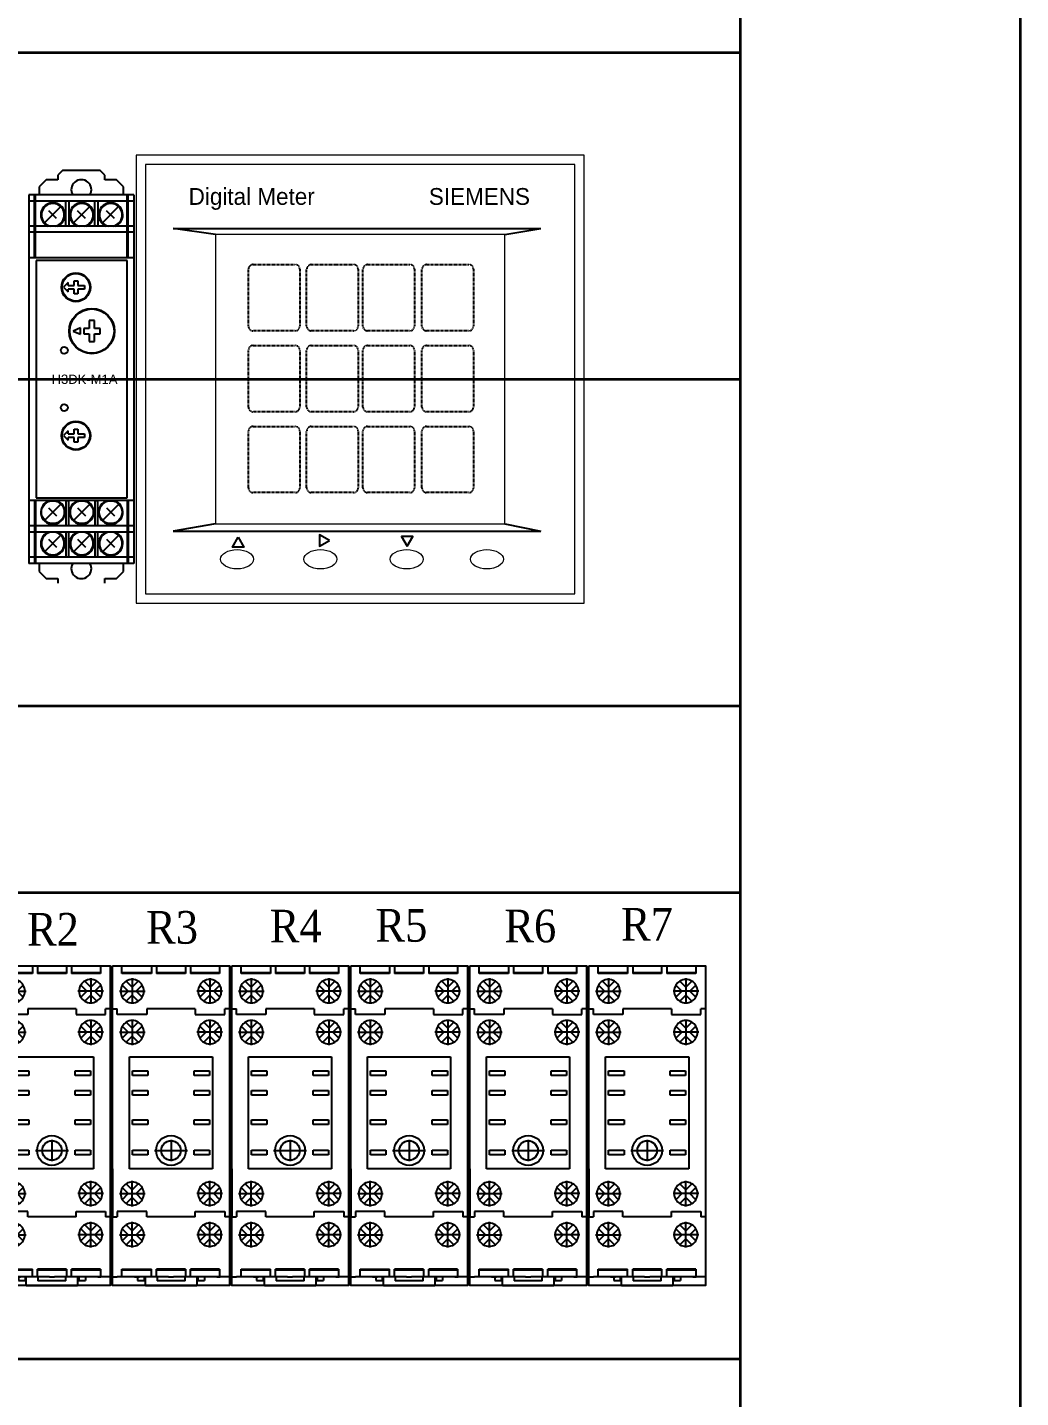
# Model space of a CAD drawing. Header units: millimetres. Extents: x 0 to 19177, y 0 to 12100.
# Drawn here: x 17422.3 to 17635.1, y 11186.6 to 11480.3 of the extents above; entities that cross this region are included whole.
import ezdxf
from ezdxf.enums import TextEntityAlignment as Align

# ---------------------------------------------------------------- set-up
doc = ezdxf.new("R2010")
doc.units = ezdxf.units.MM
doc.header["$MEASUREMENT"] = 0
doc.linetypes.add('DASHED2', pattern=[0.375, 0.25, -0.125])
doc.linetypes.add('DOT_CENTER', pattern=[14, 12, -1, 0, -1])
for name, color, linetype in [('1', 7, 'Continuous'), ('mang', 4, 'Continuous'), ('text', 2, 'Continuous'), ('Z_OM_OUTLINE', 7, 'Continuous')]:
    doc.layers.add(name, color=color, linetype=linetype)
doc.layers.add('NetDam', color=7, linetype='Continuous', lineweight=35)
doc.layers.add('THIET BI DIEN', color=150, linetype='Continuous', lineweight=0)
doc.styles.add('HOATBF.shx', font='', dxfattribs={"width": 0.9})
doc.styles.add('RH-Arial', font='arial.ttf')
doc.styles.add('VNT', font='vnt.shx', dxfattribs={"height": 3})
doc.styles.get('HOATBF.shx').set_extended_font_data('.VnAvant')

# ---------------------------------------------------------------- blocks, each defined once
blk = doc.blocks.new('RELAY PXC 2PDT')
at = {"color": 7, "linetype": 'Continuous'}
for p, q in [((2735.91, -1821.77), (2736.91, -1821.77)), ((2735.91, -1830.97), (2735.91, -1821.77)), ((2737.91, -1823.27), (2737.91, -1821.77)), ((2737.91, -1821.77), (2744.21, -1821.77)), ((2737.91, -1823.37), (2737.91, -1823.27)), ((2744.21, -1823.37), (2737.91, -1823.37)), ((2744.21, -1821.77), (2745.31, -1821.77)), ((2744.21, -1821.77), (2744.21, -1823.27)), ((2744.21, -1823.27), (2744.21, -1823.37)), ((2745.31, -1821.77), (2751.51, -1821.77)), ((2745.31, -1821.77), (2745.31, -1823.27)), ((2745.31, -1823.27), (2745.31, -1823.37)), ((2751.51, -1823.37), (2745.31, -1823.37)), ((2751.51, -1821.77), (2752.61, -1821.77)), ((2751.51, -1821.77), (2751.51, -1823.27)), ((2751.51, -1823.27), (2751.51, -1823.37)), ((2752.61, -1821.77), (2752.61, -1823.27)), ((2752.61, -1821.77), (2758.81, -1821.77)), ((2752.61, -1823.27), (2752.61, -1823.37)), ((2758.81, -1823.37), (2752.61, -1823.37)), ((2758.81, -1821.77), (2759.91, -1821.77)), ((2758.81, -1821.77), (2758.81, -1823.27)), ((2758.81, -1823.27), (2758.81, -1823.37)), ((2737.97, -1825.88), (2739.26, -1827.17)), ((2738.82, -1825.03), (2740.11, -1826.32)), ((2740.11, -1826.32), (2741.4, -1825.03)), ((2740.96, -1827.17), (2742.25, -1825.88)), ((2755.86, -1827.17), (2754.57, -1825.88)), ((2756.71, -1826.32), (2755.42, -1825.03)), ((2758, -1825.03), (2756.71, -1826.32)), ((2758.85, -1825.88), (2757.56, -1827.17)), ((2739.26, -1827.17), (2737.97, -1828.46)), ((2738.82, -1829.31), (2740.11, -1828.02)), ((2740.11, -1828.02), (2741.4, -1829.31)), ((2742.25, -1828.46), (2740.96, -1827.17)), ((2754.57, -1828.46), (2755.86, -1827.17)), ((2756.71, -1828.02), (2755.42, -1829.31)), ((2758, -1829.31), (2756.71, -1828.02)), ((2757.56, -1827.17), (2758.85, -1828.46)), ((2735.91, -1830.97), (2736.91, -1830.97)), ((2735.91, -1841.27), (2735.91, -1830.97)), ((2736.91, -1832.17), (2736.91, -1830.97)), ((2743.21, -1832.17), (2736.91, -1832.17)), ((2743.21, -1830.97), (2743.21, -1832.17)), ((2753.61, -1830.97), (2743.21, -1830.97)), ((2753.61, -1830.97), (2753.61, -1832.17)), ((2753.61, -1832.17), (2759.91, -1832.17)), ((2759.91, -1832.17), (2759.91, -1830.97)), ((2760.91, -1830.97), (2759.91, -1830.97)), ((2737.97, -1834.68), (2739.26, -1835.97)), ((2738.82, -1833.83), (2740.11, -1835.12)), ((2740.11, -1835.12), (2741.4, -1833.83)), ((2740.96, -1835.97), (2742.25, -1834.68)), ((2755.86, -1835.97), (2754.57, -1834.68)), ((2756.71, -1835.12), (2755.42, -1833.83)), ((2758, -1833.83), (2756.71, -1835.12)), ((2758.85, -1834.68), (2757.56, -1835.97)), ((2739.26, -1835.97), (2737.97, -1837.26)), ((2738.82, -1838.11), (2740.11, -1836.82)), ((2740.11, -1836.82), (2741.4, -1838.11)), ((2742.25, -1837.26), (2740.96, -1835.97)), ((2754.57, -1837.26), (2755.86, -1835.97)), ((2756.71, -1836.82), (2755.42, -1838.11)), ((2758, -1838.11), (2756.71, -1836.82)), ((2757.56, -1835.97), (2758.85, -1837.26)), ((2739.51, -1841.27), (2757.31, -1841.27)), ((2739.51, -1865.27), (2739.51, -1841.27)), ((2757.31, -1841.27), (2757.31, -1865.27)), ((2740.16, -1844.27), (2743.46, -1844.27)), ((2740.16, -1845.27), (2740.16, -1844.27)), ((2743.46, -1845.27), (2740.16, -1845.27)), ((2743.46, -1844.27), (2743.46, -1845.27)), ((2753.36, -1844.27), (2756.66, -1844.27)), ((2753.36, -1845.27), (2753.36, -1844.27)), ((2756.66, -1845.27), (2753.36, -1845.27)), ((2756.66, -1844.27), (2756.66, -1845.27)), ((2740.16, -1848.47), (2743.46, -1848.47)), ((2740.16, -1849.47), (2740.16, -1848.47)), ((2743.46, -1849.47), (2740.16, -1849.47)), ((2743.46, -1848.47), (2743.46, -1849.47)), ((2753.36, -1848.47), (2756.66, -1848.47)), ((2753.36, -1849.47), (2753.36, -1848.47)), ((2756.66, -1849.47), (2753.36, -1849.47)), ((2756.66, -1848.47), (2756.66, -1849.47)), ((2740.16, -1854.77), (2743.46, -1854.77)), ((2740.16, -1855.77), (2740.16, -1854.77)), ((2743.46, -1855.77), (2740.16, -1855.77)), ((2743.46, -1854.77), (2743.46, -1855.77)), ((2753.36, -1855.77), (2753.36, -1854.77)), ((2753.36, -1854.77), (2756.66, -1854.77)), ((2756.66, -1855.77), (2753.36, -1855.77)), ((2756.66, -1854.77), (2756.66, -1855.77)), ((2740.16, -1861.27), (2743.46, -1861.27)), ((2740.16, -1862.27), (2740.16, -1861.27)), ((2743.46, -1861.27), (2743.46, -1862.27)), ((2753.36, -1861.27), (2756.66, -1861.27)), ((2753.36, -1862.27), (2753.36, -1861.27)), ((2756.66, -1861.27), (2756.66, -1862.27)), ((2743.46, -1862.27), (2740.16, -1862.27)), ((2756.66, -1862.27), (2753.36, -1862.27)), ((2735.91, -1865.27), (2735.91, -1875.57)), ((2757.31, -1865.27), (2739.51, -1865.27)), ((2739.26, -1870.57), (2737.97, -1869.28)), ((2738.82, -1868.43), (2740.11, -1869.72)), ((2740.11, -1869.72), (2741.4, -1868.43)), ((2742.25, -1869.28), (2740.96, -1870.57)), ((2754.57, -1869.28), (2755.86, -1870.57)), ((2756.71, -1869.72), (2755.42, -1868.43)), ((2758, -1868.43), (2756.71, -1869.72)), ((2757.56, -1870.57), (2758.85, -1869.28)), ((2737.97, -1871.86), (2739.26, -1870.57)), ((2738.82, -1872.71), (2740.11, -1871.42)), ((2740.11, -1871.42), (2741.4, -1872.71)), ((2740.96, -1870.57), (2742.25, -1871.86)), ((2755.86, -1870.57), (2754.57, -1871.86)), ((2756.71, -1871.42), (2755.42, -1872.71)), ((2758, -1872.71), (2756.71, -1871.42)), ((2758.85, -1871.86), (2757.56, -1870.57)), ((2735.91, -1884.77), (2735.91, -1875.57)), ((2735.91, -1875.57), (2736.91, -1875.57)), ((2743.21, -1874.37), (2736.91, -1874.37)), ((2736.91, -1874.37), (2736.91, -1875.57)), ((2743.21, -1875.57), (2743.21, -1874.37)), ((2753.61, -1875.57), (2743.21, -1875.57)), ((2753.61, -1875.57), (2753.61, -1874.37)), ((2753.61, -1874.37), (2759.91, -1874.37)), ((2759.91, -1874.37), (2759.91, -1875.57)), ((2760.91, -1875.57), (2759.91, -1875.57)), ((2739.26, -1879.37), (2737.97, -1878.08)), ((2738.82, -1877.23), (2740.11, -1878.52)), ((2740.11, -1878.52), (2741.4, -1877.23)), ((2742.25, -1878.08), (2740.96, -1879.37)), ((2754.57, -1878.08), (2755.86, -1879.37)), ((2756.71, -1878.52), (2755.42, -1877.23)), ((2758, -1877.23), (2756.71, -1878.52)), ((2757.56, -1879.37), (2758.85, -1878.08)), ((2737.97, -1880.66), (2739.26, -1879.37)), ((2738.82, -1881.51), (2740.11, -1880.22)), ((2740.11, -1880.22), (2741.4, -1881.51)), ((2740.96, -1879.37), (2742.25, -1880.66)), ((2755.86, -1879.37), (2754.57, -1880.66)), ((2756.71, -1880.22), (2755.42, -1881.51)), ((2758, -1881.51), (2756.71, -1880.22)), ((2758.85, -1880.66), (2757.56, -1879.37)), ((2737.91, -1886.77), (2744.21, -1886.77)), ((2737.91, -1886.87), (2737.91, -1886.77)), ((2737.91, -1888.37), (2737.91, -1886.87)), ((2744.21, -1886.87), (2744.21, -1886.77)), ((2744.21, -1888.37), (2744.21, -1886.87)), ((2751.51, -1886.77), (2745.31, -1886.77)), ((2745.31, -1886.87), (2745.31, -1886.77)), ((2745.31, -1888.37), (2745.31, -1886.87)), ((2751.51, -1886.77), (2751.51, -1886.87)), ((2751.51, -1886.87), (2751.51, -1888.37)), ((2758.81, -1886.77), (2752.61, -1886.77)), ((2752.61, -1886.87), (2752.61, -1886.77)), ((2752.61, -1888.37), (2752.61, -1886.87)), ((2758.81, -1886.77), (2758.81, -1886.87)), ((2758.81, -1886.87), (2758.81, -1888.37)), ((2735.91, -1888.37), (2736.91, -1888.37)), ((2743.21, -1888.37), (2736.91, -1888.37)), ((2740.56, -1888.37), (2741.26, -1888.37)), ((2741.26, -1888.37), (2741.26, -1889.17)), ((2741.26, -1888.37), (2741.66, -1888.37)), ((2741.26, -1889.17), (2742.64, -1889.17)), ((2742.64, -1888.37), (2741.66, -1888.37)), ((2742.91, -1888.37), (2742.64, -1888.37)), ((2742.64, -1888.37), (2742.64, -1889.17)), ((2742.64, -1889.17), (2742.91, -1889.17)), ((2742.91, -1890.27), (2742.91, -1888.37)), ((2745.41, -1888.37), (2742.91, -1888.37)), ((2742.91, -1890.27), (2753.91, -1890.27)), ((2745.41, -1888.37), (2745.41, -1889.27)), ((2747.86, -1888.37), (2745.41, -1888.37)), ((2751.41, -1889.27), (2745.41, -1889.27)), ((2747.86, -1888.37), (2748.96, -1888.37)), ((2751.41, -1888.37), (2748.96, -1888.37)), ((2760.91, -1888.37), (2751.41, -1888.37)), ((2751.41, -1889.27), (2751.41, -1888.37)), ((2753.91, -1888.37), (2753.91, -1890.27)), ((2753.91, -1889.17), (2754.19, -1889.17)), ((2754.19, -1888.37), (2754.19, -1889.17)), ((2754.19, -1889.17), (2755.56, -1889.17)), ((2755.56, -1888.37), (2755.56, -1889.17)), ((2758.21, -1888.37), (2758.91, -1888.37))]:
    blk.add_line(p, q, dxfattribs=at)
at = {"color": 2, "linetype": 'Continuous'}
for p, q in [((2744.21, -1823.27), (2737.91, -1823.27)), ((2751.51, -1823.27), (2745.31, -1823.27)), ((2758.81, -1823.27), (2752.61, -1823.27)), ((2737.91, -1886.87), (2744.21, -1886.87)), ((2745.31, -1886.87), (2751.51, -1886.87)), ((2752.61, -1886.87), (2758.81, -1886.87))]:
    blk.add_line(p, q, dxfattribs=at)
at = {"color": 7}
blk.add_lwpolyline([(2735.91, -1821.77), (2760.91, -1821.77), (2760.91, -1890.27), (2735.91, -1890.27)], close=True, dxfattribs=at)
at = {"color": 7, "linetype": 'Continuous'}
for radius in [3.2, 2.1]:
    blk.add_circle((2748.41, -1861.32), radius, dxfattribs=at)
for centre, start, end in [((2740.11, -1827.17), 148.8865, 211.1135), ((2740.11, -1827.17), 121.1135, 148.8865), ((2740.11, -1827.17), 90, 121.1135), ((2740.11, -1827.17), 58.8865, 90), ((2740.11, -1827.17), 31.1135, 58.8865), ((2740.11, -1827.17), 328.8865, 31.1135), ((2756.71, -1827.17), 148.8865, 211.1135), ((2756.71, -1827.17), 121.1135, 148.8865), ((2756.71, -1827.17), 90, 121.1135), ((2756.71, -1827.17), 58.8865, 90), ((2756.71, -1827.17), 31.1135, 58.8865), ((2756.71, -1827.17), 328.8865, 31.1135), ((2740.11, -1827.17), 211.1135, 238.8865), ((2740.11, -1827.17), 238.8865, 301.1135), ((2740.11, -1827.17), 301.1135, 328.8865), ((2756.71, -1827.17), 211.1135, 238.8865), ((2756.71, -1827.17), 238.8865, 301.1135), ((2756.71, -1827.17), 301.1135, 328.8865), ((2740.11, -1835.97), 148.8865, 211.1135), ((2740.11, -1835.97), 121.1135, 148.8865), ((2740.11, -1835.97), 58.8865, 121.1135), ((2740.11, -1835.97), 31.1135, 58.8865), ((2740.11, -1835.97), 0, 31.1135), ((2756.71, -1835.97), 148.8865, 180), ((2756.71, -1835.97), 121.1135, 148.8865), ((2756.71, -1835.97), 58.8865, 121.1135), ((2756.71, -1835.97), 31.1135, 58.8865), ((2756.71, -1835.97), 328.8865, 31.1135), ((2740.11, -1835.97), 211.1135, 238.8865), ((2740.11, -1835.97), 238.8865, 301.1135), ((2740.11, -1835.97), 301.1135, 328.8865), ((2740.11, -1835.97), 328.8865, 0), ((2756.71, -1835.97), 180, 211.1135), ((2756.71, -1835.97), 211.1135, 238.8865), ((2756.71, -1835.97), 238.8865, 301.1135), ((2756.71, -1835.97), 301.1135, 328.8865), ((2740.11, -1870.57), 148.8865, 211.1135), ((2740.11, -1870.57), 121.1135, 148.8865), ((2740.11, -1870.57), 58.8865, 121.1135), ((2740.11, -1870.57), 31.1135, 58.8865), ((2740.11, -1870.57), 360, 31.1135), ((2756.71, -1870.57), 148.8865, 180), ((2756.71, -1870.57), 121.1135, 148.8865), ((2756.71, -1870.57), 58.8865, 121.1135), ((2756.71, -1870.57), 31.1135, 58.8865), ((2756.71, -1870.57), 328.8865, 31.1135), ((2740.11, -1870.57), 211.1135, 238.8865), ((2740.11, -1870.57), 238.8865, 301.1135), ((2740.11, -1870.57), 301.1135, 328.8865), ((2740.11, -1870.57), 328.8865, 360), ((2756.71, -1870.57), 180, 211.1135), ((2756.71, -1870.57), 211.1135, 238.8865), ((2756.71, -1870.57), 238.8865, 301.1135), ((2756.71, -1870.57), 301.1135, 328.8865), ((2740.11, -1879.37), 148.8865, 211.1135), ((2740.11, -1879.37), 121.1135, 148.8865), ((2740.11, -1879.37), 58.8865, 121.1135), ((2740.11, -1879.37), 31.1135, 58.8865), ((2740.11, -1879.37), 328.8865, 31.1135), ((2756.71, -1879.37), 148.8865, 211.1135), ((2756.71, -1879.37), 121.1135, 148.8865), ((2756.71, -1879.37), 58.8865, 121.1135), ((2756.71, -1879.37), 31.1135, 58.8865), ((2756.71, -1879.37), 328.8865, 31.1135), ((2740.11, -1879.37), 211.1135, 238.8865), ((2740.11, -1879.37), 238.8865, 270), ((2740.11, -1879.37), 270, 301.1135), ((2740.11, -1879.37), 301.1135, 328.8865), ((2756.71, -1879.37), 211.1135, 238.8865), ((2756.71, -1879.37), 238.8865, 270), ((2756.71, -1879.37), 270, 301.1135), ((2756.71, -1879.37), 301.1135, 328.8865)]:
    blk.add_arc(centre, 2.5, start, end, dxfattribs=at)
at = {"layer": '1', "color": 2, "linetype": 'DOT_CENTER'}
for p, q in [((2740.11, -1824.42), (2740.11, -1829.92)), ((2756.71, -1824.42), (2756.71, -1829.92)), ((2737.36, -1827.17), (2742.86, -1827.17)), ((2759.46, -1827.17), (2753.96, -1827.17)), ((2740.11, -1833.22), (2740.11, -1838.72)), ((2756.71, -1833.22), (2756.71, -1838.72)), ((2737.36, -1835.97), (2742.86, -1835.97)), ((2759.46, -1835.97), (2753.96, -1835.97)), ((2744.89, -1861.32), (2751.93, -1861.32)), ((2746.1, -1861.32), (2750.72, -1861.32)), ((2748.41, -1859.01), (2748.41, -1863.63)), ((2740.11, -1873.32), (2740.11, -1867.82)), ((2756.71, -1873.32), (2756.71, -1867.82)), ((2737.36, -1870.57), (2742.86, -1870.57)), ((2759.46, -1870.57), (2753.96, -1870.57)), ((2740.11, -1882.12), (2740.11, -1876.62)), ((2756.71, -1882.12), (2756.71, -1876.62)), ((2737.36, -1879.37), (2742.86, -1879.37)), ((2759.46, -1879.37), (2753.96, -1879.37))]:
    blk.add_line(p, q, dxfattribs=at)

msp = doc.modelspace()

# ---------------------------------------------------------------- linework, layer by layer
at = {"color": 5}
for p, q in [((17453.57, 11437.15), (17532.3, 11437.15)), ((17462.63, 11435.87), (17453.57, 11437.15)), ((17524.63, 11435.87), (17532.3, 11437.15)), ((17462.63, 11373.87), (17453.57, 11372.3)), ((17524.63, 11373.87), (17532.3, 11372.3)), ((17453.57, 11372.3), (17532.3, 11372.3))]:
    msp.add_line(p, q, dxfattribs=at)
at = {"color": 5, "linetype": 'DASHED2', "ltscale": 0.05}
for p, q in [((17470.66, 11429.42), (17479.69, 11429.42)), ((17483.15, 11429.42), (17492.19, 11429.42)), ((17495.21, 11429.42), (17504.25, 11429.42)), ((17507.85, 11429.42), (17516.89, 11429.42)), ((17469.66, 11416.24), (17469.66, 11428.42)), ((17480.69, 11428.42), (17480.69, 11416.24)), ((17482.15, 11416.24), (17482.15, 11428.42)), ((17493.19, 11428.42), (17493.19, 11416.24)), ((17494.21, 11416.24), (17494.21, 11428.42)), ((17505.25, 11428.42), (17505.25, 11416.24)), ((17506.85, 11416.24), (17506.85, 11428.42)), ((17517.89, 11428.42), (17517.89, 11416.24)), ((17479.69, 11415.24), (17470.66, 11415.24)), ((17492.19, 11415.24), (17483.15, 11415.24)), ((17504.25, 11415.24), (17495.21, 11415.24)), ((17516.89, 11415.24), (17507.85, 11415.24)), ((17469.66, 11398.9), (17469.66, 11411.08)), ((17470.66, 11412.08), (17479.69, 11412.08)), ((17480.69, 11411.08), (17480.69, 11398.9)), ((17482.15, 11398.9), (17482.15, 11411.08)), ((17483.15, 11412.08), (17492.19, 11412.08)), ((17493.19, 11411.08), (17493.19, 11398.9)), ((17494.21, 11398.9), (17494.21, 11411.08)), ((17495.21, 11412.08), (17504.25, 11412.08)), ((17505.25, 11411.08), (17505.25, 11398.9)), ((17506.85, 11398.9), (17506.85, 11411.08)), ((17507.85, 11412.08), (17516.89, 11412.08)), ((17517.89, 11411.08), (17517.89, 11398.9)), ((17479.69, 11397.9), (17470.66, 11397.9)), ((17492.19, 11397.9), (17483.15, 11397.9)), ((17504.25, 11397.9), (17495.21, 11397.9)), ((17516.89, 11397.9), (17507.85, 11397.9)), ((17469.66, 11381.56), (17469.66, 11393.74)), ((17470.66, 11394.74), (17479.69, 11394.74)), ((17480.69, 11393.74), (17480.69, 11381.56)), ((17482.15, 11381.56), (17482.15, 11393.74)), ((17483.15, 11394.74), (17492.19, 11394.74)), ((17493.19, 11393.74), (17493.19, 11381.56)), ((17494.21, 11381.56), (17494.21, 11393.74)), ((17495.21, 11394.74), (17504.25, 11394.74)), ((17505.25, 11393.74), (17505.25, 11381.56)), ((17506.85, 11381.56), (17506.85, 11393.74)), ((17507.85, 11394.74), (17516.89, 11394.74)), ((17517.89, 11393.74), (17517.89, 11381.56)), ((17479.69, 11380.56), (17470.66, 11380.56)), ((17492.19, 11380.56), (17483.15, 11380.56)), ((17504.25, 11380.56), (17495.21, 11380.56)), ((17516.89, 11380.56), (17507.85, 11380.56))]:
    msp.add_line(p, q, dxfattribs=at)
at = {"color": 5}
for points in [[(17467.5, 11370.99), (17468.72, 11368.88), (17466.29, 11368.88)], [(17487.04, 11370.3), (17484.93, 11371.51), (17484.93, 11369.08)], [(17503.71, 11369.06), (17504.92, 11371.17), (17502.49, 11371.17)]]:
    msp.add_lwpolyline(points, close=True, dxfattribs=at)
at = {"color": 5, "linetype": 'DASHED2', "ltscale": 0.05}
for centre, start, end in [((17470.66, 11428.42), 90, 180), ((17479.69, 11428.42), 0, 90), ((17483.15, 11428.42), 90, 180), ((17492.19, 11428.42), 0, 90), ((17495.21, 11428.42), 90, 180), ((17504.25, 11428.42), 0, 90), ((17507.85, 11428.42), 90, 180), ((17516.89, 11428.42), 0, 90), ((17470.66, 11416.24), 180, 270), ((17479.69, 11416.24), 270, 0), ((17483.15, 11416.24), 180, 270), ((17492.19, 11416.24), 270, 0), ((17495.21, 11416.24), 180, 270), ((17504.25, 11416.24), 270, 0), ((17507.85, 11416.24), 180, 270), ((17516.89, 11416.24), 270, 0), ((17470.66, 11411.08), 90, 180), ((17479.69, 11411.08), 0, 90), ((17483.15, 11411.08), 90, 180), ((17492.19, 11411.08), 0, 90), ((17495.21, 11411.08), 90, 180), ((17504.25, 11411.08), 0, 90), ((17507.85, 11411.08), 90, 180), ((17516.89, 11411.08), 0, 90), ((17470.66, 11398.9), 180, 270), ((17479.69, 11398.9), 270, 0), ((17483.15, 11398.9), 180, 270), ((17492.19, 11398.9), 270, 0), ((17495.21, 11398.9), 180, 270), ((17504.25, 11398.9), 270, 0), ((17507.85, 11398.9), 180, 270), ((17516.89, 11398.9), 270, 0), ((17470.66, 11393.74), 90, 180), ((17479.69, 11393.74), 0, 90), ((17483.15, 11393.74), 90, 180), ((17492.19, 11393.74), 0, 90), ((17495.21, 11393.74), 90, 180), ((17504.25, 11393.74), 0, 90), ((17507.85, 11393.74), 90, 180), ((17516.89, 11393.74), 0, 90), ((17470.66, 11381.56), 180, 270), ((17479.69, 11381.56), 270, 0), ((17483.15, 11381.56), 180, 270), ((17492.19, 11381.56), 270, 0), ((17495.21, 11381.56), 180, 270), ((17504.25, 11381.56), 270, 0), ((17507.85, 11381.56), 180, 270), ((17516.89, 11381.56), 270, 0)]:
    msp.add_arc(centre, 1, start, end, dxfattribs=at)
at = {"layer": 'NetDam', "color": 0}
for p, q in [((17635.09, 10124.87), (17635.09, 11724.87)), ((17575.09, 10184.87), (17575.09, 11664.87)), ((16945.09, 11474.87), (17575.09, 11474.87)), ((17185.09, 11404.87), (17575.09, 11404.87)), ((17185.09, 11334.87), (17575.09, 11334.87)), ((17185.09, 11294.87), (17575.09, 11294.87)), ((17575.09, 11194.87), (16945.09, 11194.87))]:
    msp.add_line(p, q, dxfattribs=at)
at = {"layer": 'THIET BI DIEN', "color": 5, "ltscale": 15}
for points in [[(17445.63, 11452.87), (17445.63, 11356.87), (17541.63, 11356.87), (17541.63, 11452.87)], [(17447.63, 11450.87), (17447.63, 11358.87), (17539.63, 11358.87), (17539.63, 11450.87)], [(17462.63, 11435.87), (17462.63, 11373.87), (17524.63, 11373.87), (17524.63, 11435.87)]]:
    msp.add_lwpolyline(points, close=True, dxfattribs=at)
for centre in [(17467.24, 11366.28), (17485.1, 11366.28), (17503.58, 11366.28), (17520.77, 11366.28)]:
    msp.add_ellipse(centre, major_axis=(-3.54, 0), ratio=0.584782, dxfattribs=at)
at = {"layer": 'Z_OM_OUTLINE'}
for p, q in [((17429.88, 11449.57), (17428.88, 11448.57)), ((17437.88, 11449.57), (17429.88, 11449.57)), ((17438.88, 11448.57), (17437.88, 11449.57)), ((17426.38, 11447.57), (17424.88, 11446.07)), ((17428.88, 11447.57), (17426.38, 11447.57)), ((17428.88, 11448.57), (17428.88, 11447.57)), ((17438.88, 11447.57), (17438.88, 11448.57)), ((17441.38, 11447.57), (17438.88, 11447.57)), ((17442.88, 11446.07), (17441.38, 11447.57)), ((17445.13, 11444.37), (17422.63, 11444.37)), ((17422.63, 11444.37), (17422.63, 11365.37)), ((17423.88, 11430.87), (17423.88, 11444.37)), ((17424.08, 11444.17), (17423.88, 11444.17)), ((17424.08, 11430.87), (17424.08, 11444.37)), ((17424.88, 11446.07), (17424.88, 11444.37)), ((17442.88, 11444.37), (17442.88, 11446.07)), ((17443.68, 11430.87), (17443.68, 11444.37)), ((17443.68, 11444.17), (17443.88, 11444.17)), ((17443.88, 11430.87), (17443.88, 11444.37)), ((17445.13, 11444.37), (17445.13, 11365.37)), ((17423.88, 11443.04), (17422.63, 11443.04)), ((17424.08, 11442.88), (17423.88, 11442.88)), ((17443.68, 11443.04), (17424.08, 11443.04)), ((17429.47, 11441.86), (17426, 11438.39)), ((17428.58, 11439.27), (17426.89, 11440.97)), ((17430.58, 11437.67), (17430.58, 11443.04)), ((17431.18, 11443.04), (17431.18, 11437.67)), ((17435.67, 11441.86), (17432.2, 11438.39)), ((17434.78, 11439.27), (17433.09, 11440.97)), ((17436.78, 11437.67), (17436.78, 11443.04)), ((17437.38, 11443.04), (17437.38, 11437.67)), ((17441.87, 11441.86), (17438.4, 11438.39)), ((17440.98, 11439.27), (17439.29, 11440.97)), ((17443.68, 11442.88), (17443.88, 11442.88)), ((17445.13, 11443.04), (17443.88, 11443.04)), ((17423.88, 11437.67), (17422.63, 11437.67)), ((17424.08, 11437.47), (17423.88, 11437.47)), ((17443.68, 11437.67), (17424.08, 11437.67)), ((17443.68, 11437.47), (17443.88, 11437.47)), ((17445.13, 11437.67), (17443.88, 11437.67)), ((17423.88, 11436.34), (17422.63, 11436.34)), ((17424.08, 11436.18), (17423.88, 11436.18)), ((17443.68, 11436.34), (17424.08, 11436.34)), ((17443.68, 11436.18), (17443.88, 11436.18)), ((17445.13, 11436.34), (17443.88, 11436.34)), ((17445.13, 11430.87), (17422.63, 11430.87)), ((17424.23, 11430.27), (17424.23, 11379.47)), ((17443.73, 11430.27), (17424.23, 11430.27)), ((17443.73, 11379.47), (17443.73, 11430.27)), ((17432.33, 11424.97), (17432.33, 11425.97)), ((17432.33, 11425.97), (17433.13, 11425.97)), ((17433.13, 11425.97), (17433.13, 11424.97)), ((17431.03, 11425.57), (17430.08, 11424.57)), ((17430.08, 11424.57), (17431.03, 11423.57)), ((17431.03, 11424.97), (17431.03, 11425.57)), ((17431.03, 11424.97), (17432.33, 11424.97)), ((17432.33, 11424.17), (17431.03, 11424.17)), ((17431.03, 11423.57), (17431.03, 11424.17)), ((17432.33, 11423.17), (17432.33, 11424.17)), ((17433.13, 11423.17), (17432.33, 11423.17)), ((17433.13, 11424.97), (17434.53, 11424.97)), ((17433.13, 11424.17), (17433.13, 11423.17)), ((17434.53, 11424.17), (17433.13, 11424.17)), ((17434.53, 11424.97), (17434.53, 11424.17)), ((17436.68, 11417.42), (17435.58, 11417.42)), ((17435.58, 11417.42), (17435.58, 11415.72)), ((17436.68, 11415.72), (17436.68, 11417.42)), ((17433.73, 11415.84), (17432.13, 11415.17)), ((17432.13, 11415.17), (17433.73, 11414.51)), ((17433.73, 11414.51), (17433.73, 11415.84)), ((17434.38, 11415.72), (17434.38, 11414.62)), ((17435.58, 11415.72), (17434.38, 11415.72)), ((17434.38, 11414.62), (17435.58, 11414.62)), ((17435.58, 11414.62), (17435.58, 11412.92)), ((17437.88, 11415.72), (17436.68, 11415.72)), ((17436.68, 11414.62), (17437.88, 11414.62)), ((17436.68, 11412.92), (17436.68, 11414.62)), ((17437.88, 11414.62), (17437.88, 11415.72)), ((17435.58, 11412.92), (17436.68, 11412.92)), ((17431.03, 11393.77), (17430.08, 11392.77)), ((17431.03, 11393.17), (17431.03, 11393.77)), ((17432.33, 11393.17), (17432.33, 11394.17)), ((17432.33, 11394.17), (17433.13, 11394.17)), ((17433.13, 11394.17), (17433.13, 11393.17)), ((17430.08, 11392.77), (17431.03, 11391.77)), ((17431.03, 11393.17), (17432.33, 11393.17)), ((17432.33, 11392.37), (17431.03, 11392.37)), ((17431.03, 11391.77), (17431.03, 11392.37)), ((17432.33, 11391.37), (17432.33, 11392.37)), ((17433.13, 11391.37), (17432.33, 11391.37)), ((17433.13, 11393.17), (17434.53, 11393.17)), ((17433.13, 11392.37), (17433.13, 11391.37)), ((17434.53, 11392.37), (17433.13, 11392.37)), ((17434.53, 11393.17), (17434.53, 11392.37)), ((17445.13, 11378.87), (17422.63, 11378.87)), ((17423.88, 11378.87), (17423.88, 11365.37)), ((17424.08, 11378.87), (17424.08, 11365.37)), ((17424.23, 11379.47), (17443.73, 11379.47)), ((17430.58, 11378.77), (17430.58, 11373.41)), ((17431.18, 11378.77), (17430.58, 11378.77)), ((17431.18, 11373.41), (17431.18, 11378.77)), ((17436.78, 11378.77), (17436.78, 11373.41)), ((17437.38, 11378.77), (17436.78, 11378.77)), ((17437.38, 11373.41), (17437.38, 11378.77)), ((17443.68, 11378.87), (17443.68, 11365.37)), ((17443.88, 11378.87), (17443.88, 11365.37)), ((17429.52, 11378.11), (17426.05, 11374.64)), ((17428.63, 11375.53), (17426.94, 11377.22)), ((17435.72, 11378.11), (17432.25, 11374.64)), ((17434.83, 11375.53), (17433.14, 11377.22)), ((17441.92, 11378.11), (17438.45, 11374.64)), ((17441.03, 11375.53), (17439.34, 11377.22)), ((17423.88, 11373.41), (17422.63, 11373.41)), ((17424.08, 11373.57), (17423.88, 11373.57)), ((17443.68, 11373.41), (17424.08, 11373.41)), ((17443.68, 11373.57), (17443.88, 11373.57)), ((17445.13, 11373.41), (17443.88, 11373.41)), ((17423.88, 11372.07), (17422.63, 11372.07)), ((17424.08, 11372.27), (17423.88, 11372.27)), ((17443.68, 11372.07), (17424.08, 11372.07)), ((17429.52, 11371.41), (17426.05, 11367.94)), ((17428.63, 11368.83), (17426.94, 11370.52)), ((17430.58, 11372.07), (17430.58, 11366.71)), ((17431.18, 11366.71), (17431.18, 11372.07)), ((17435.72, 11371.41), (17432.25, 11367.94)), ((17434.83, 11368.83), (17433.14, 11370.52)), ((17436.78, 11372.07), (17436.78, 11366.71)), ((17437.38, 11366.71), (17437.38, 11372.07)), ((17441.92, 11371.41), (17438.45, 11367.94)), ((17441.03, 11368.83), (17439.34, 11370.52)), ((17443.68, 11372.27), (17443.88, 11372.27)), ((17445.13, 11372.07), (17443.88, 11372.07)), ((17423.88, 11366.71), (17422.63, 11366.71)), ((17445.13, 11365.37), (17422.63, 11365.37)), ((17424.08, 11366.87), (17423.88, 11366.87)), ((17424.08, 11365.57), (17423.88, 11365.57)), ((17443.68, 11366.71), (17424.08, 11366.71)), ((17424.88, 11365.37), (17424.88, 11363.67)), ((17442.88, 11363.67), (17442.88, 11365.37)), ((17443.68, 11366.87), (17443.88, 11366.87)), ((17443.68, 11365.57), (17443.88, 11365.57)), ((17445.13, 11366.71), (17443.88, 11366.71)), ((17424.88, 11363.67), (17426.38, 11362.17)), ((17426.38, 11362.17), (17428.88, 11362.17)), ((17428.88, 11362.17), (17428.88, 11361.17)), ((17438.88, 11361.17), (17438.88, 11362.17)), ((17438.88, 11362.17), (17441.38, 11362.17)), ((17441.38, 11362.17), (17442.88, 11363.67))]:
    msp.add_line(p, q, dxfattribs=at)
for centre, radius in [((17432.73, 11424.57), 3.1), ((17432.73, 11424.57), 2.95), ((17436.13, 11415.17), 4.85), ((17436.13, 11415.17), 4.75), ((17430.23, 11411.07), 0.75), ((17430.23, 11398.77), 0.75), ((17432.73, 11392.77), 3.1), ((17432.73, 11392.77), 2.95), ((17427.78, 11376.37), 2.45), ((17433.98, 11376.37), 2.45), ((17440.18, 11376.37), 2.45)]:
    msp.add_circle(centre, radius, dxfattribs=at)
for centre, radius, start, end in [((17433.88, 11445.47), 2.15, 329.2277, 210.7723), ((17427.78, 11440.07), 2.6, 292.6199, 247.3801), ((17427.78, 11440.07), 2.45, 281.5953, 258.4047), ((17433.98, 11440.07), 2.6, 292.6199, 247.3801), ((17433.98, 11440.07), 2.45, 281.5953, 258.4047), ((17440.18, 11440.07), 2.6, 292.6199, 247.3801), ((17440.18, 11440.07), 2.45, 281.5953, 258.4047), ((17427.78, 11376.37), 2.6, 105.9424, 74.0576), ((17433.98, 11376.37), 2.6, 105.9424, 74.0576), ((17440.18, 11376.37), 2.6, 105.9424, 74.0576), ((17427.78, 11369.67), 2.6, 112.6199, 67.3801), ((17427.78, 11369.67), 2.45, 101.5953, 78.4047), ((17433.98, 11369.67), 2.6, 112.6199, 67.3801), ((17433.98, 11369.67), 2.45, 101.5953, 78.4047), ((17440.18, 11369.67), 2.6, 112.6199, 67.3801), ((17440.18, 11369.67), 2.45, 101.5953, 78.4047), ((17433.88, 11364.27), 2.15, 149.2277, 30.7723)]:
    msp.add_arc(centre, radius, start, end, dxfattribs=at)

# ---------------------------------------------------------------- block references
at = {"color": 7}
for p in [(14679.18, 13100.89), (14704.68, 13100.89), (14730.18, 13100.89), (14755.68, 13100.89), (14781.18, 13100.89), (14806.68, 13100.89)]:
    msp.add_blockref('RELAY PXC 2PDT', p, dxfattribs=at)

# ---------------------------------------------------------------- texts
at = {"color": 7, "insert": (17417.97, 11404.84), "char_height": 2, "attachment_point": 4, "style": 'RH-Arial'}
msp.add_mtext_dynamic_manual_height_columns('\\pi9.53017;H3DK-M1A', width=32.9689, gutter_width=109.7, heights=[14.48], dxfattribs=at)
at = {"layer": 'mang', "color": 0, "char_height": 7, "width": 21.3239, "attachment_point": 1, "style": 'HOATBF.shx'}
for s, insert in [('{\\fTimes New Roman|b0|i0|c0|p18;\\C1;R2}', (17422.25, 11290.48)), ('{\\fTimes New Roman|b0|i0|c0|p18;\\C1;R3}', (17447.77, 11290.89)), ('{\\fTimes New Roman|b0|i0|c0|p18;\\C1;R4}', (17474.26, 11291.16)), ('{\\fTimes New Roman|b0|i0|c0|p18;\\C1;R5}', (17496.9, 11291.32)), ('{\\fTimes New Roman|b0|i0|c0|p18;\\C1;R6}', (17524.51, 11291.19)), ('{\\fTimes New Roman|b0|i0|c0|p18;\\C1;R7}', (17549.49, 11291.55))]:
    msp.add_mtext(s, dxfattribs=dict(at, insert=insert))
at = {"layer": 'text', "color": 5, "linetype": 'Continuous', "style": 'VNT'}
for s, p in [('Digital Meter', (17470.38, 11444.03)), ('SIEMENS', (17519.16, 11444.03))]:
    msp.add_text(s, height=3.6, dxfattribs=at).set_placement(p, align=Align.MIDDLE_CENTER)

doc.saveas('drawing.dxf')
